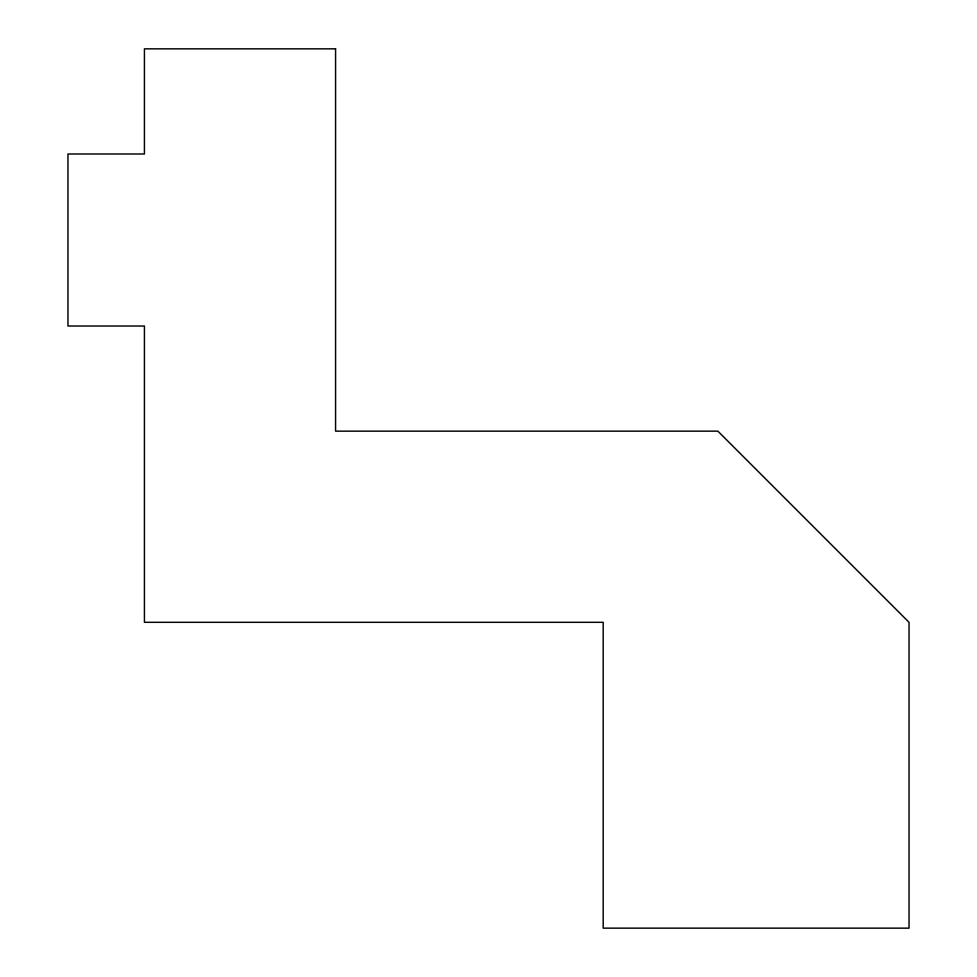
<?xml version="1.0" encoding="UTF-8"?>
<svg xmlns="http://www.w3.org/2000/svg" width="977" height="977" viewBox="0 0 977 977"><rect width="100%" height="100%" fill="white"/><g stroke="black" fill="none" stroke-linecap="round" stroke-linejoin="round"><path stroke-width="1.47" d="M335.575 48.85L144.425 48.85L144.425 153.987L67.963 153.987L67.963 326.025L144.425 326.025L144.425 622.312L603.188 622.312L603.188 928.15L909.037 928.15L909.037 622.312L717.887 431.15L335.575 431.15L335.575 48.85"/></g></svg>
